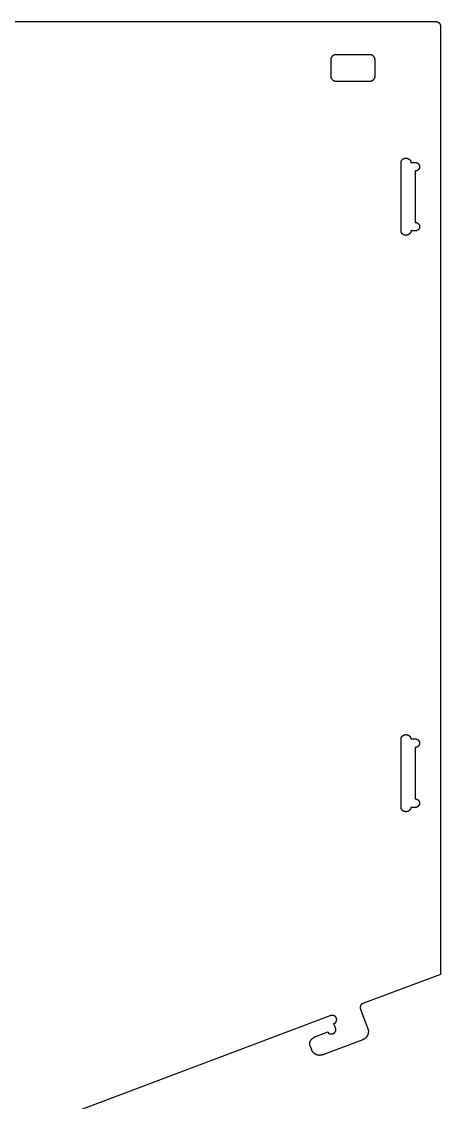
# Model space of a CAD drawing. Header units: millimetres. Extents: x -243 to 905, y 1585 to 2459.
# Drawn here: x 747 to 902.3, y 2057.7 to 2458.2 of the extents above; entities that cross this region are included whole.
import ezdxf

# ---------------------------------------------------------------- set-up
doc = ezdxf.new("R2010")
doc.units = ezdxf.units.MM
doc.header["$MEASUREMENT"] = 0
doc.layers.add('Layer 05', color=7, linetype='Continuous', true_color=0xffffff)

msp = doc.modelspace()

# ---------------------------------------------------------------- linework, layer by layer
at = {"layer": 'Layer 05'}
for points in [[(623.64, 2458.18), (900.72, 2458.18)], [(900.72, 2458.18), (900.76, 2458.18), (900.79, 2458.18), (900.83, 2458.17), (900.86, 2458.17), (900.9, 2458.17), (900.94, 2458.16), (900.97, 2458.16), (901.01, 2458.15), (901.05, 2458.14), (901.08, 2458.14), (901.12, 2458.13), (901.16, 2458.12), (901.19, 2458.11), (901.23, 2458.09), (901.27, 2458.08), (901.31, 2458.07), (901.34, 2458.05), (901.38, 2458.04), (901.41, 2458.02), (901.45, 2458), (901.49, 2457.98), (901.52, 2457.96), (901.56, 2457.94), (901.59, 2457.92), (901.62, 2457.9), (901.66, 2457.87), (901.69, 2457.85), (901.72, 2457.82), (901.75, 2457.8), (901.78, 2457.77), (901.81, 2457.74), (901.84, 2457.71), (901.87, 2457.68), (901.9, 2457.65), (901.93, 2457.62), (901.95, 2457.59), (901.98, 2457.56), (902, 2457.53), (902.03, 2457.49), (902.05, 2457.46), (902.07, 2457.42), (902.09, 2457.39), (902.11, 2457.35), (902.13, 2457.32), (902.15, 2457.28), (902.17, 2457.25), (902.18, 2457.21), (902.2, 2457.17), (902.21, 2457.14), (902.22, 2457.1), (902.24, 2457.06), (902.25, 2457.03), (902.26, 2456.99), (902.27, 2456.95), (902.27, 2456.92), (902.28, 2456.88), (902.29, 2456.84), (902.29, 2456.81), (902.3, 2456.77), (902.3, 2456.73), (902.31, 2456.7), (902.31, 2456.66), (902.31, 2456.63), (902.31, 2456.59)], [(902.31, 2456.59), (902.31, 2105.12)], [(863.61, 2445.92), (863.57, 2445.92), (863.52, 2445.92), (863.48, 2445.91), (863.43, 2445.91), (863.39, 2445.9), (863.34, 2445.9), (863.29, 2445.89), (863.25, 2445.88), (863.2, 2445.87), (863.15, 2445.86), (863.11, 2445.85), (863.06, 2445.84), (863.01, 2445.83), (862.97, 2445.81), (862.92, 2445.79), (862.88, 2445.78), (862.83, 2445.76), (862.78, 2445.74), (862.74, 2445.72), (862.69, 2445.69), (862.65, 2445.67), (862.6, 2445.65), (862.56, 2445.62), (862.52, 2445.59), (862.47, 2445.56), (862.43, 2445.53), (862.39, 2445.5), (862.35, 2445.47), (862.31, 2445.44), (862.27, 2445.4), (862.23, 2445.37), (862.2, 2445.33), (862.16, 2445.29), (862.13, 2445.26), (862.09, 2445.22), (862.06, 2445.18), (862.03, 2445.14), (862, 2445.1), (861.97, 2445.05), (861.94, 2445.01), (861.91, 2444.97), (861.88, 2444.93), (861.86, 2444.88), (861.83, 2444.84), (861.81, 2444.79), (861.79, 2444.75), (861.77, 2444.7), (861.75, 2444.65), (861.73, 2444.61), (861.72, 2444.56), (861.7, 2444.51), (861.69, 2444.47), (861.68, 2444.42), (861.66, 2444.37), (861.65, 2444.33), (861.64, 2444.28), (861.64, 2444.24), (861.63, 2444.19), (861.62, 2444.14), (861.62, 2444.1), (861.62, 2444.05), (861.61, 2444.01), (861.61, 2443.96), (861.61, 2443.92)], [(861.61, 2443.92), (861.61, 2438.1)], [(876.1, 2445.92), (863.61, 2445.92)], [(878.1, 2443.92), (878.1, 2443.96), (878.1, 2444.01), (878.1, 2444.05), (878.09, 2444.1), (878.09, 2444.14), (878.08, 2444.19), (878.07, 2444.24), (878.07, 2444.28), (878.06, 2444.33), (878.05, 2444.37), (878.04, 2444.42), (878.02, 2444.47), (878.01, 2444.51), (877.99, 2444.56), (877.98, 2444.61), (877.96, 2444.65), (877.94, 2444.7), (877.92, 2444.75), (877.9, 2444.79), (877.88, 2444.84), (877.85, 2444.88), (877.83, 2444.93), (877.8, 2444.97), (877.77, 2445.01), (877.75, 2445.05), (877.72, 2445.1), (877.68, 2445.14), (877.65, 2445.18), (877.62, 2445.22), (877.59, 2445.26), (877.55, 2445.29), (877.51, 2445.33), (877.48, 2445.37), (877.44, 2445.4), (877.4, 2445.44), (877.36, 2445.47), (877.32, 2445.5), (877.28, 2445.53), (877.24, 2445.56), (877.19, 2445.59), (877.15, 2445.62), (877.11, 2445.65), (877.06, 2445.67), (877.02, 2445.69), (876.97, 2445.72), (876.93, 2445.74), (876.88, 2445.76), (876.84, 2445.78), (876.79, 2445.79), (876.74, 2445.81), (876.7, 2445.83), (876.65, 2445.84), (876.6, 2445.85), (876.56, 2445.86), (876.51, 2445.87), (876.46, 2445.88), (876.42, 2445.89), (876.37, 2445.9), (876.33, 2445.9), (876.28, 2445.91), (876.23, 2445.91), (876.19, 2445.92), (876.14, 2445.92), (876.1, 2445.92)], [(878.1, 2438.1), (878.1, 2443.92)], [(861.61, 2438.1), (861.61, 2438.05), (861.61, 2438.01), (861.62, 2437.96), (861.62, 2437.92), (861.62, 2437.87), (861.63, 2437.83), (861.64, 2437.78), (861.64, 2437.74), (861.65, 2437.69), (861.66, 2437.64), (861.68, 2437.6), (861.69, 2437.55), (861.7, 2437.5), (861.72, 2437.46), (861.73, 2437.41), (861.75, 2437.36), (861.77, 2437.32), (861.79, 2437.27), (861.81, 2437.23), (861.83, 2437.18), (861.86, 2437.14), (861.88, 2437.09), (861.91, 2437.05), (861.94, 2437), (861.97, 2436.96), (862, 2436.92), (862.03, 2436.88), (862.06, 2436.84), (862.09, 2436.8), (862.13, 2436.76), (862.16, 2436.72), (862.2, 2436.69), (862.23, 2436.65), (862.27, 2436.61), (862.31, 2436.58), (862.35, 2436.55), (862.39, 2436.51), (862.43, 2436.48), (862.47, 2436.45), (862.52, 2436.43), (862.56, 2436.4), (862.6, 2436.37), (862.65, 2436.35), (862.69, 2436.32), (862.74, 2436.3), (862.78, 2436.28), (862.83, 2436.26), (862.88, 2436.24), (862.92, 2436.22), (862.97, 2436.21), (863.01, 2436.19), (863.06, 2436.18), (863.11, 2436.16), (863.15, 2436.15), (863.2, 2436.14), (863.25, 2436.13), (863.29, 2436.12), (863.34, 2436.12), (863.39, 2436.11), (863.43, 2436.11), (863.48, 2436.1), (863.52, 2436.1), (863.57, 2436.1), (863.61, 2436.1)], [(863.61, 2436.1), (876.1, 2436.1)], [(876.1, 2436.1), (876.14, 2436.1), (876.19, 2436.1), (876.23, 2436.1), (876.28, 2436.11), (876.33, 2436.11), (876.37, 2436.12), (876.42, 2436.12), (876.46, 2436.13), (876.51, 2436.14), (876.56, 2436.15), (876.6, 2436.16), (876.65, 2436.18), (876.7, 2436.19), (876.74, 2436.21), (876.79, 2436.22), (876.84, 2436.24), (876.88, 2436.26), (876.93, 2436.28), (876.97, 2436.3), (877.02, 2436.32), (877.06, 2436.35), (877.11, 2436.37), (877.15, 2436.4), (877.19, 2436.43), (877.24, 2436.45), (877.28, 2436.48), (877.32, 2436.51), (877.36, 2436.55), (877.4, 2436.58), (877.44, 2436.61), (877.48, 2436.65), (877.51, 2436.69), (877.55, 2436.72), (877.59, 2436.76), (877.62, 2436.8), (877.65, 2436.84), (877.68, 2436.88), (877.72, 2436.92), (877.75, 2436.96), (877.77, 2437), (877.8, 2437.05), (877.83, 2437.09), (877.85, 2437.14), (877.88, 2437.18), (877.9, 2437.23), (877.92, 2437.27), (877.94, 2437.32), (877.96, 2437.36), (877.98, 2437.41), (877.99, 2437.46), (878.01, 2437.5), (878.02, 2437.55), (878.04, 2437.6), (878.05, 2437.64), (878.06, 2437.69), (878.07, 2437.74), (878.07, 2437.78), (878.08, 2437.83), (878.09, 2437.87), (878.09, 2437.92), (878.1, 2437.96), (878.1, 2438.01), (878.1, 2438.05), (878.1, 2438.1)], [(887.73, 2405.99), (887.73, 2406.02), (887.73, 2406.06), (887.74, 2406.09), (887.74, 2406.13), (887.74, 2406.17), (887.75, 2406.2), (887.75, 2406.24), (887.76, 2406.28), (887.77, 2406.31), (887.78, 2406.35), (887.79, 2406.39), (887.8, 2406.42), (887.81, 2406.46), (887.83, 2406.5), (887.84, 2406.54), (887.86, 2406.57), (887.88, 2406.61), (887.89, 2406.64), (887.91, 2406.68), (887.93, 2406.72), (887.96, 2406.75), (887.98, 2406.79), (888, 2406.82), (888.03, 2406.86), (888.05, 2406.89), (888.08, 2406.92), (888.11, 2406.96), (888.14, 2406.99), (888.17, 2407.02), (888.2, 2407.05), (888.23, 2407.08), (888.26, 2407.11), (888.3, 2407.14), (888.33, 2407.17), (888.37, 2407.19), (888.4, 2407.22), (888.44, 2407.25), (888.48, 2407.27), (888.52, 2407.29), (888.55, 2407.32), (888.59, 2407.34), (888.63, 2407.36), (888.67, 2407.38), (888.71, 2407.4), (888.75, 2407.42), (888.8, 2407.43), (888.84, 2407.45), (888.88, 2407.46), (888.92, 2407.48), (888.96, 2407.49), (889.01, 2407.5), (889.05, 2407.51), (889.09, 2407.52), (889.13, 2407.53), (889.18, 2407.54), (889.22, 2407.55), (889.26, 2407.55), (889.3, 2407.56), (889.34, 2407.56), (889.39, 2407.57), (889.43, 2407.57), (889.47, 2407.57), (889.51, 2407.57), (889.55, 2407.57), (889.59, 2407.57), (889.63, 2407.57), (889.67, 2407.57), (889.71, 2407.57), (889.75, 2407.56), (889.79, 2407.56), (889.83, 2407.55), (889.88, 2407.55), (889.92, 2407.54), (889.96, 2407.53), (890, 2407.52), (890.04, 2407.51), (890.09, 2407.5), (890.13, 2407.49), (890.17, 2407.48), (890.21, 2407.46), (890.25, 2407.45), (890.29, 2407.43), (890.33, 2407.42), (890.37, 2407.4), (890.41, 2407.38), (890.45, 2407.36), (890.49, 2407.34), (890.53, 2407.32), (890.57, 2407.29), (890.61, 2407.27), (890.65, 2407.25), (890.68, 2407.22), (890.72, 2407.19), (890.75, 2407.17), (890.79, 2407.14), (890.82, 2407.11), (890.85, 2407.08), (890.88, 2407.05), (890.91, 2407.02), (890.94, 2406.99), (890.97, 2406.96), (891, 2406.92), (891.03, 2406.89), (891.05, 2406.86), (891.08, 2406.82), (891.1, 2406.79), (891.12, 2406.75), (891.15, 2406.72), (891.17, 2406.68), (891.18, 2406.64), (891.2, 2406.61), (891.22, 2406.57), (891.24, 2406.54), (891.25, 2406.5), (891.26, 2406.46), (891.28, 2406.42), (891.29, 2406.39), (891.3, 2406.35), (891.31, 2406.31), (891.32, 2406.28), (891.32, 2406.24), (891.33, 2406.2), (891.33, 2406.17), (891.34, 2406.13), (891.34, 2406.09), (891.34, 2406.06), (891.35, 2406.02), (891.35, 2405.99)], [(887.73, 2380.59), (887.73, 2405.99)], [(891.35, 2405.99), (892.99, 2405.99)], [(892.99, 2405.99), (893.03, 2405.99), (893.06, 2405.99), (893.1, 2405.98), (893.14, 2405.98), (893.17, 2405.98), (893.21, 2405.97), (893.25, 2405.97), (893.28, 2405.96), (893.32, 2405.95), (893.36, 2405.95), (893.39, 2405.94), (893.43, 2405.93), (893.47, 2405.92), (893.5, 2405.9), (893.54, 2405.89), (893.58, 2405.88), (893.61, 2405.86), (893.65, 2405.85), (893.69, 2405.83), (893.72, 2405.81), (893.76, 2405.79), (893.79, 2405.77), (893.83, 2405.75), (893.86, 2405.73), (893.9, 2405.71), (893.93, 2405.68), (893.96, 2405.66), (893.99, 2405.63), (894.03, 2405.61), (894.06, 2405.58), (894.09, 2405.55), (894.12, 2405.52), (894.14, 2405.49), (894.17, 2405.46), (894.2, 2405.43), (894.23, 2405.4), (894.25, 2405.37), (894.28, 2405.34), (894.3, 2405.3), (894.32, 2405.27), (894.34, 2405.23), (894.36, 2405.2), (894.38, 2405.16), (894.4, 2405.13), (894.42, 2405.09), (894.44, 2405.06), (894.45, 2405.02), (894.47, 2404.98), (894.48, 2404.95), (894.5, 2404.91), (894.51, 2404.87), (894.52, 2404.84), (894.53, 2404.8), (894.54, 2404.76), (894.55, 2404.73), (894.55, 2404.69), (894.56, 2404.65), (894.57, 2404.62), (894.57, 2404.58), (894.57, 2404.54), (894.58, 2404.51), (894.58, 2404.47), (894.58, 2404.44), (894.58, 2404.4), (894.58, 2404.36), (894.58, 2404.33), (894.58, 2404.29), (894.57, 2404.26), (894.57, 2404.22), (894.57, 2404.18), (894.56, 2404.15), (894.55, 2404.11), (894.55, 2404.07), (894.54, 2404.04), (894.53, 2404), (894.52, 2403.96), (894.51, 2403.93), (894.5, 2403.89), (894.48, 2403.85), (894.47, 2403.82), (894.45, 2403.78), (894.44, 2403.74), (894.42, 2403.71), (894.4, 2403.67), (894.38, 2403.64), (894.36, 2403.6), (894.34, 2403.57), (894.32, 2403.53), (894.3, 2403.5), (894.28, 2403.46), (894.25, 2403.43), (894.23, 2403.4), (894.2, 2403.37), (894.17, 2403.34), (894.14, 2403.31), (894.12, 2403.28), (894.09, 2403.25), (894.06, 2403.22), (894.03, 2403.19), (893.99, 2403.17), (893.96, 2403.14), (893.93, 2403.12), (893.9, 2403.09), (893.86, 2403.07), (893.83, 2403.05), (893.79, 2403.03), (893.76, 2403.01), (893.72, 2402.99), (893.69, 2402.97), (893.65, 2402.95), (893.61, 2402.94), (893.58, 2402.92), (893.54, 2402.91), (893.5, 2402.9), (893.47, 2402.88), (893.43, 2402.87), (893.39, 2402.86), (893.36, 2402.85), (893.32, 2402.85), (893.28, 2402.84), (893.25, 2402.83), (893.21, 2402.83), (893.17, 2402.82), (893.14, 2402.82), (893.1, 2402.82), (893.06, 2402.81), (893.03, 2402.81), (892.99, 2402.81)], [(892.99, 2402.81), (892.99, 2383.76)], [(892.99, 2383.76), (893.03, 2383.76), (893.06, 2383.76), (893.1, 2383.76), (893.14, 2383.76), (893.17, 2383.75), (893.21, 2383.75), (893.25, 2383.74), (893.28, 2383.74), (893.32, 2383.73), (893.36, 2383.72), (893.39, 2383.71), (893.43, 2383.7), (893.47, 2383.69), (893.5, 2383.68), (893.54, 2383.67), (893.58, 2383.65), (893.61, 2383.64), (893.65, 2383.62), (893.69, 2383.6), (893.72, 2383.59), (893.76, 2383.57), (893.79, 2383.55), (893.83, 2383.53), (893.86, 2383.5), (893.9, 2383.48), (893.93, 2383.46), (893.96, 2383.43), (893.99, 2383.41), (894.03, 2383.38), (894.06, 2383.35), (894.09, 2383.33), (894.12, 2383.3), (894.14, 2383.27), (894.17, 2383.24), (894.2, 2383.21), (894.23, 2383.18), (894.25, 2383.14), (894.28, 2383.11), (894.3, 2383.08), (894.32, 2383.04), (894.34, 2383.01), (894.36, 2382.97), (894.38, 2382.94), (894.4, 2382.9), (894.42, 2382.87), (894.44, 2382.83), (894.45, 2382.8), (894.47, 2382.76), (894.48, 2382.72), (894.5, 2382.69), (894.51, 2382.65), (894.52, 2382.61), (894.53, 2382.57), (894.54, 2382.54), (894.55, 2382.5), (894.55, 2382.46), (894.56, 2382.43), (894.57, 2382.39), (894.57, 2382.35), (894.57, 2382.32), (894.58, 2382.28), (894.58, 2382.25), (894.58, 2382.21), (894.58, 2382.17), (894.58, 2382.14), (894.58, 2382.1), (894.58, 2382.07), (894.57, 2382.03), (894.57, 2382), (894.57, 2381.96), (894.56, 2381.92), (894.55, 2381.89), (894.55, 2381.85), (894.54, 2381.81), (894.53, 2381.78), (894.52, 2381.74), (894.51, 2381.7), (894.5, 2381.66), (894.48, 2381.63), (894.47, 2381.59), (894.45, 2381.55), (894.44, 2381.52), (894.42, 2381.48), (894.4, 2381.45), (894.38, 2381.41), (894.36, 2381.38), (894.34, 2381.34), (894.32, 2381.31), (894.3, 2381.27), (894.28, 2381.24), (894.25, 2381.21), (894.23, 2381.17), (894.2, 2381.14), (894.17, 2381.11), (894.14, 2381.08), (894.12, 2381.05), (894.09, 2381.02), (894.06, 2381), (894.03, 2380.97), (893.99, 2380.94), (893.96, 2380.92), (893.93, 2380.89), (893.9, 2380.87), (893.86, 2380.85), (893.83, 2380.82), (893.79, 2380.8), (893.76, 2380.78), (893.72, 2380.76), (893.69, 2380.75), (893.65, 2380.73), (893.61, 2380.71), (893.58, 2380.7), (893.54, 2380.68), (893.5, 2380.67), (893.47, 2380.66), (893.43, 2380.65), (893.39, 2380.64), (893.36, 2380.63), (893.32, 2380.62), (893.28, 2380.61), (893.25, 2380.61), (893.21, 2380.6), (893.17, 2380.6), (893.14, 2380.59), (893.1, 2380.59), (893.06, 2380.59), (893.03, 2380.59), (892.99, 2380.59)], [(891.35, 2380.59), (891.35, 2380.55), (891.34, 2380.52), (891.34, 2380.48), (891.34, 2380.44), (891.33, 2380.41), (891.33, 2380.37), (891.32, 2380.34), (891.32, 2380.3), (891.31, 2380.26), (891.3, 2380.22), (891.29, 2380.19), (891.28, 2380.15), (891.26, 2380.11), (891.25, 2380.08), (891.24, 2380.04), (891.22, 2380), (891.2, 2379.97), (891.18, 2379.93), (891.17, 2379.89), (891.15, 2379.86), (891.12, 2379.82), (891.1, 2379.79), (891.08, 2379.75), (891.05, 2379.72), (891.03, 2379.69), (891, 2379.65), (890.97, 2379.62), (890.94, 2379.59), (890.91, 2379.56), (890.88, 2379.52), (890.85, 2379.49), (890.82, 2379.46), (890.79, 2379.44), (890.75, 2379.41), (890.72, 2379.38), (890.68, 2379.36), (890.65, 2379.33), (890.61, 2379.31), (890.57, 2379.28), (890.53, 2379.26), (890.49, 2379.24), (890.45, 2379.22), (890.41, 2379.2), (890.37, 2379.18), (890.33, 2379.16), (890.29, 2379.14), (890.25, 2379.13), (890.21, 2379.11), (890.17, 2379.1), (890.13, 2379.08), (890.09, 2379.07), (890.04, 2379.06), (890, 2379.05), (889.96, 2379.04), (889.92, 2379.03), (889.88, 2379.03), (889.83, 2379.02), (889.79, 2379.01), (889.75, 2379.01), (889.71, 2379.01), (889.67, 2379), (889.63, 2379), (889.59, 2379), (889.55, 2379), (889.51, 2379), (889.47, 2379), (889.43, 2379), (889.39, 2379.01), (889.34, 2379.01), (889.3, 2379.01), (889.26, 2379.02), (889.22, 2379.03), (889.18, 2379.03), (889.13, 2379.04), (889.09, 2379.05), (889.05, 2379.06), (889.01, 2379.07), (888.96, 2379.08), (888.92, 2379.1), (888.88, 2379.11), (888.84, 2379.13), (888.8, 2379.14), (888.75, 2379.16), (888.71, 2379.18), (888.67, 2379.2), (888.63, 2379.22), (888.59, 2379.24), (888.55, 2379.26), (888.52, 2379.28), (888.48, 2379.31), (888.44, 2379.33), (888.4, 2379.36), (888.37, 2379.38), (888.33, 2379.41), (888.3, 2379.44), (888.26, 2379.46), (888.23, 2379.49), (888.2, 2379.52), (888.17, 2379.56), (888.14, 2379.59), (888.11, 2379.62), (888.08, 2379.65), (888.05, 2379.69), (888.03, 2379.72), (888, 2379.75), (887.98, 2379.79), (887.96, 2379.82), (887.93, 2379.86), (887.91, 2379.89), (887.89, 2379.93), (887.88, 2379.97), (887.86, 2380), (887.84, 2380.04), (887.83, 2380.08), (887.81, 2380.11), (887.8, 2380.15), (887.79, 2380.19), (887.78, 2380.22), (887.77, 2380.26), (887.76, 2380.3), (887.75, 2380.34), (887.75, 2380.37), (887.74, 2380.41), (887.74, 2380.44), (887.74, 2380.48), (887.73, 2380.52), (887.73, 2380.55), (887.73, 2380.59)], [(892.99, 2380.59), (891.35, 2380.59)], [(887.73, 2192.37), (887.73, 2192.4), (887.73, 2192.44), (887.74, 2192.47), (887.74, 2192.51), (887.74, 2192.55), (887.75, 2192.58), (887.75, 2192.62), (887.76, 2192.66), (887.77, 2192.69), (887.78, 2192.73), (887.79, 2192.77), (887.8, 2192.8), (887.81, 2192.84), (887.83, 2192.88), (887.84, 2192.92), (887.86, 2192.95), (887.88, 2192.99), (887.89, 2193.02), (887.91, 2193.06), (887.93, 2193.1), (887.96, 2193.13), (887.98, 2193.17), (888, 2193.2), (888.03, 2193.24), (888.05, 2193.27), (888.08, 2193.3), (888.11, 2193.34), (888.14, 2193.37), (888.17, 2193.4), (888.2, 2193.43), (888.23, 2193.46), (888.26, 2193.49), (888.3, 2193.52), (888.33, 2193.55), (888.37, 2193.57), (888.4, 2193.6), (888.44, 2193.63), (888.48, 2193.65), (888.52, 2193.67), (888.55, 2193.7), (888.59, 2193.72), (888.63, 2193.74), (888.67, 2193.76), (888.71, 2193.78), (888.75, 2193.8), (888.8, 2193.81), (888.84, 2193.83), (888.88, 2193.84), (888.92, 2193.86), (888.96, 2193.87), (889.01, 2193.88), (889.05, 2193.89), (889.09, 2193.9), (889.13, 2193.91), (889.18, 2193.92), (889.22, 2193.93), (889.26, 2193.93), (889.3, 2193.94), (889.34, 2193.94), (889.39, 2193.95), (889.43, 2193.95), (889.47, 2193.95), (889.51, 2193.95), (889.55, 2193.95), (889.59, 2193.95), (889.63, 2193.95), (889.67, 2193.95), (889.71, 2193.95), (889.75, 2193.94), (889.79, 2193.94), (889.83, 2193.93), (889.88, 2193.93), (889.92, 2193.92), (889.96, 2193.91), (890, 2193.9), (890.04, 2193.89), (890.09, 2193.88), (890.13, 2193.87), (890.17, 2193.86), (890.21, 2193.84), (890.25, 2193.83), (890.29, 2193.81), (890.33, 2193.8), (890.37, 2193.78), (890.41, 2193.76), (890.45, 2193.74), (890.49, 2193.72), (890.53, 2193.7), (890.57, 2193.67), (890.61, 2193.65), (890.65, 2193.63), (890.68, 2193.6), (890.72, 2193.57), (890.75, 2193.55), (890.79, 2193.52), (890.82, 2193.49), (890.85, 2193.46), (890.88, 2193.43), (890.91, 2193.4), (890.94, 2193.37), (890.97, 2193.34), (891, 2193.3), (891.03, 2193.27), (891.05, 2193.24), (891.08, 2193.2), (891.1, 2193.17), (891.12, 2193.13), (891.15, 2193.1), (891.17, 2193.06), (891.18, 2193.02), (891.2, 2192.99), (891.22, 2192.95), (891.24, 2192.92), (891.25, 2192.88), (891.26, 2192.84), (891.28, 2192.8), (891.29, 2192.77), (891.3, 2192.73), (891.31, 2192.69), (891.32, 2192.66), (891.32, 2192.62), (891.33, 2192.58), (891.33, 2192.55), (891.34, 2192.51), (891.34, 2192.47), (891.34, 2192.44), (891.35, 2192.4), (891.35, 2192.37)], [(887.73, 2166.97), (887.73, 2192.37)], [(891.35, 2192.37), (892.99, 2192.37)], [(892.99, 2192.37), (893.03, 2192.37), (893.07, 2192.37), (893.11, 2192.36), (893.15, 2192.36), (893.19, 2192.36), (893.22, 2192.35), (893.26, 2192.34), (893.3, 2192.34), (893.34, 2192.33), (893.38, 2192.32), (893.41, 2192.31), (893.45, 2192.3), (893.49, 2192.29), (893.53, 2192.28), (893.56, 2192.26), (893.6, 2192.25), (893.64, 2192.23), (893.67, 2192.21), (893.71, 2192.2), (893.74, 2192.18), (893.78, 2192.16), (893.81, 2192.14), (893.85, 2192.12), (893.88, 2192.1), (893.91, 2192.08), (893.94, 2192.05), (893.97, 2192.03), (894, 2192.01), (894.03, 2191.98), (894.06, 2191.96), (894.09, 2191.93), (894.12, 2191.9), (894.14, 2191.88), (894.17, 2191.85), (894.19, 2191.82), (894.22, 2191.79), (894.24, 2191.76), (894.27, 2191.73), (894.29, 2191.7), (894.31, 2191.66), (894.33, 2191.63), (894.35, 2191.6), (894.37, 2191.56), (894.39, 2191.53), (894.41, 2191.5), (894.43, 2191.46), (894.44, 2191.42), (894.46, 2191.39), (894.47, 2191.35), (894.49, 2191.31), (894.5, 2191.28), (894.51, 2191.24), (894.52, 2191.2), (894.53, 2191.16), (894.54, 2191.13), (894.55, 2191.09), (894.56, 2191.05), (894.56, 2191.01), (894.57, 2190.97), (894.57, 2190.93), (894.58, 2190.89), (894.58, 2190.86), (894.58, 2190.82), (894.58, 2190.78), (894.58, 2190.74), (894.58, 2190.7), (894.58, 2190.67), (894.57, 2190.63), (894.57, 2190.59), (894.56, 2190.55), (894.56, 2190.51), (894.55, 2190.47), (894.54, 2190.43), (894.53, 2190.4), (894.52, 2190.36), (894.51, 2190.32), (894.5, 2190.28), (894.49, 2190.25), (894.47, 2190.21), (894.46, 2190.17), (894.44, 2190.14), (894.43, 2190.1), (894.41, 2190.06), (894.39, 2190.03), (894.37, 2190), (894.35, 2189.96), (894.33, 2189.93), (894.31, 2189.9), (894.29, 2189.86), (894.27, 2189.83), (894.24, 2189.8), (894.22, 2189.77), (894.19, 2189.74), (894.17, 2189.71), (894.14, 2189.68), (894.12, 2189.66), (894.09, 2189.63), (894.06, 2189.6), (894.03, 2189.58), (894, 2189.55), (893.97, 2189.53), (893.94, 2189.51), (893.91, 2189.48), (893.88, 2189.46), (893.85, 2189.44), (893.81, 2189.42), (893.78, 2189.4), (893.74, 2189.38), (893.71, 2189.36), (893.67, 2189.35), (893.64, 2189.33), (893.6, 2189.31), (893.56, 2189.3), (893.53, 2189.28), (893.49, 2189.27), (893.45, 2189.26), (893.41, 2189.25), (893.38, 2189.24), (893.34, 2189.23), (893.3, 2189.22), (893.26, 2189.22), (893.22, 2189.21), (893.19, 2189.2), (893.15, 2189.2), (893.11, 2189.2), (893.07, 2189.19), (893.03, 2189.19), (892.99, 2189.19)], [(892.99, 2189.19), (892.99, 2170.14)], [(891.35, 2166.97), (891.35, 2166.93), (891.34, 2166.9), (891.34, 2166.86), (891.34, 2166.82), (891.33, 2166.79), (891.33, 2166.75), (891.32, 2166.72), (891.32, 2166.68), (891.31, 2166.64), (891.3, 2166.6), (891.29, 2166.57), (891.28, 2166.53), (891.26, 2166.49), (891.25, 2166.46), (891.24, 2166.42), (891.22, 2166.38), (891.2, 2166.35), (891.18, 2166.31), (891.17, 2166.27), (891.15, 2166.24), (891.12, 2166.2), (891.1, 2166.17), (891.08, 2166.13), (891.05, 2166.1), (891.03, 2166.07), (891, 2166.03), (890.97, 2166), (890.94, 2165.97), (890.91, 2165.94), (890.88, 2165.9), (890.85, 2165.87), (890.82, 2165.84), (890.79, 2165.82), (890.75, 2165.79), (890.72, 2165.76), (890.68, 2165.74), (890.65, 2165.71), (890.61, 2165.69), (890.57, 2165.66), (890.53, 2165.64), (890.49, 2165.62), (890.45, 2165.6), (890.41, 2165.58), (890.37, 2165.56), (890.33, 2165.54), (890.29, 2165.52), (890.25, 2165.51), (890.21, 2165.49), (890.17, 2165.48), (890.13, 2165.46), (890.09, 2165.45), (890.04, 2165.44), (890, 2165.43), (889.96, 2165.42), (889.92, 2165.41), (889.88, 2165.41), (889.83, 2165.4), (889.79, 2165.39), (889.75, 2165.39), (889.71, 2165.39), (889.67, 2165.38), (889.63, 2165.38), (889.59, 2165.38), (889.55, 2165.38), (889.51, 2165.38), (889.47, 2165.38), (889.43, 2165.38), (889.39, 2165.39), (889.34, 2165.39), (889.3, 2165.39), (889.26, 2165.4), (889.22, 2165.41), (889.18, 2165.41), (889.13, 2165.42), (889.09, 2165.43), (889.05, 2165.44), (889.01, 2165.45), (888.96, 2165.46), (888.92, 2165.48), (888.88, 2165.49), (888.84, 2165.51), (888.8, 2165.52), (888.75, 2165.54), (888.71, 2165.56), (888.67, 2165.58), (888.63, 2165.6), (888.59, 2165.62), (888.55, 2165.64), (888.52, 2165.66), (888.48, 2165.69), (888.44, 2165.71), (888.4, 2165.74), (888.37, 2165.76), (888.33, 2165.79), (888.3, 2165.82), (888.26, 2165.84), (888.23, 2165.87), (888.2, 2165.9), (888.17, 2165.94), (888.14, 2165.97), (888.11, 2166), (888.08, 2166.03), (888.05, 2166.07), (888.03, 2166.1), (888, 2166.13), (887.98, 2166.17), (887.96, 2166.2), (887.93, 2166.24), (887.91, 2166.27), (887.89, 2166.31), (887.88, 2166.35), (887.86, 2166.38), (887.84, 2166.42), (887.83, 2166.46), (887.81, 2166.49), (887.8, 2166.53), (887.79, 2166.57), (887.78, 2166.6), (887.77, 2166.64), (887.76, 2166.68), (887.75, 2166.72), (887.75, 2166.75), (887.74, 2166.79), (887.74, 2166.82), (887.74, 2166.86), (887.73, 2166.9), (887.73, 2166.93), (887.73, 2166.97)], [(892.99, 2166.97), (891.35, 2166.97)], [(892.99, 2170.14), (893.03, 2170.14), (893.07, 2170.14), (893.11, 2170.14), (893.15, 2170.14), (893.19, 2170.13), (893.22, 2170.13), (893.26, 2170.12), (893.3, 2170.11), (893.34, 2170.1), (893.38, 2170.1), (893.41, 2170.09), (893.45, 2170.07), (893.49, 2170.06), (893.53, 2170.05), (893.56, 2170.04), (893.6, 2170.02), (893.64, 2170.01), (893.67, 2169.99), (893.71, 2169.97), (893.74, 2169.95), (893.78, 2169.94), (893.81, 2169.92), (893.85, 2169.89), (893.88, 2169.87), (893.91, 2169.85), (893.94, 2169.83), (893.97, 2169.8), (894, 2169.78), (894.03, 2169.76), (894.06, 2169.73), (894.09, 2169.7), (894.12, 2169.68), (894.14, 2169.65), (894.17, 2169.62), (894.19, 2169.59), (894.22, 2169.56), (894.24, 2169.53), (894.27, 2169.5), (894.29, 2169.47), (894.31, 2169.44), (894.33, 2169.41), (894.35, 2169.37), (894.37, 2169.34), (894.39, 2169.31), (894.41, 2169.27), (894.43, 2169.23), (894.44, 2169.2), (894.46, 2169.16), (894.47, 2169.13), (894.49, 2169.09), (894.5, 2169.05), (894.51, 2169.01), (894.52, 2168.98), (894.53, 2168.94), (894.54, 2168.9), (894.55, 2168.86), (894.56, 2168.82), (894.56, 2168.78), (894.57, 2168.75), (894.57, 2168.71), (894.58, 2168.67), (894.58, 2168.63), (894.58, 2168.59), (894.58, 2168.55), (894.58, 2168.52), (894.58, 2168.48), (894.58, 2168.44), (894.57, 2168.4), (894.57, 2168.36), (894.56, 2168.33), (894.56, 2168.29), (894.55, 2168.25), (894.54, 2168.21), (894.53, 2168.17), (894.52, 2168.13), (894.51, 2168.1), (894.5, 2168.06), (894.49, 2168.02), (894.47, 2167.98), (894.46, 2167.95), (894.44, 2167.91), (894.43, 2167.88), (894.41, 2167.84), (894.39, 2167.8), (894.37, 2167.77), (894.35, 2167.74), (894.33, 2167.7), (894.31, 2167.67), (894.29, 2167.64), (894.27, 2167.61), (894.24, 2167.58), (894.22, 2167.55), (894.19, 2167.52), (894.17, 2167.49), (894.14, 2167.46), (894.12, 2167.43), (894.09, 2167.41), (894.06, 2167.38), (894.03, 2167.35), (894, 2167.33), (893.97, 2167.31), (893.94, 2167.28), (893.91, 2167.26), (893.88, 2167.24), (893.85, 2167.22), (893.81, 2167.19), (893.78, 2167.17), (893.74, 2167.16), (893.71, 2167.14), (893.67, 2167.12), (893.64, 2167.1), (893.6, 2167.09), (893.56, 2167.07), (893.53, 2167.06), (893.49, 2167.05), (893.45, 2167.04), (893.41, 2167.02), (893.38, 2167.01), (893.34, 2167.01), (893.3, 2167), (893.26, 2166.99), (893.22, 2166.98), (893.19, 2166.98), (893.15, 2166.97), (893.11, 2166.97), (893.07, 2166.97), (893.03, 2166.97), (892.99, 2166.97)], [(902.31, 2105.12), (873.57, 2094.29)], [(873.57, 2094.29), (873.54, 2094.28), (873.51, 2094.27), (873.47, 2094.25), (873.44, 2094.24), (873.41, 2094.22), (873.38, 2094.21), (873.34, 2094.19), (873.31, 2094.17), (873.28, 2094.15), (873.25, 2094.13), (873.22, 2094.11), (873.19, 2094.08), (873.16, 2094.06), (873.13, 2094.04), (873.1, 2094.01), (873.07, 2093.98), (873.04, 2093.96), (873.01, 2093.93), (872.98, 2093.9), (872.95, 2093.87), (872.93, 2093.84), (872.9, 2093.81), (872.88, 2093.78), (872.85, 2093.75), (872.83, 2093.71), (872.81, 2093.68), (872.78, 2093.64), (872.76, 2093.61), (872.74, 2093.57), (872.72, 2093.54), (872.7, 2093.5), (872.69, 2093.46), (872.67, 2093.43), (872.65, 2093.39), (872.64, 2093.35), (872.63, 2093.31), (872.61, 2093.27), (872.6, 2093.23), (872.59, 2093.19), (872.58, 2093.15), (872.57, 2093.11), (872.57, 2093.07), (872.56, 2093.03), (872.56, 2092.99), (872.55, 2092.95), (872.55, 2092.91), (872.55, 2092.88), (872.55, 2092.84), (872.55, 2092.8), (872.55, 2092.76), (872.55, 2092.72), (872.55, 2092.68), (872.55, 2092.64), (872.56, 2092.6), (872.56, 2092.57), (872.57, 2092.53), (872.58, 2092.49), (872.59, 2092.46), (872.59, 2092.42), (872.6, 2092.39), (872.61, 2092.35), (872.62, 2092.32), (872.64, 2092.28), (872.65, 2092.25)], [(872.65, 2092.25), (875.38, 2084.99)], [(861.69, 2089.82), (755.46, 2049.79)], [(862.81, 2086.85), (862.84, 2086.86), (862.88, 2086.87), (862.91, 2086.89), (862.94, 2086.9), (862.97, 2086.92), (863.01, 2086.94), (863.04, 2086.95), (863.07, 2086.97), (863.1, 2086.99), (863.14, 2087.01), (863.17, 2087.04), (863.2, 2087.06), (863.23, 2087.08), (863.26, 2087.11), (863.29, 2087.13), (863.32, 2087.16), (863.35, 2087.18), (863.38, 2087.21), (863.4, 2087.24), (863.43, 2087.27), (863.46, 2087.3), (863.48, 2087.33), (863.51, 2087.36), (863.53, 2087.39), (863.56, 2087.43), (863.58, 2087.46), (863.6, 2087.5), (863.62, 2087.53), (863.64, 2087.57), (863.66, 2087.6), (863.68, 2087.64), (863.7, 2087.68), (863.71, 2087.72), (863.73, 2087.75), (863.74, 2087.79), (863.76, 2087.83), (863.77, 2087.87), (863.78, 2087.91), (863.79, 2087.95), (863.8, 2087.99), (863.81, 2088.03), (863.82, 2088.07), (863.82, 2088.11), (863.83, 2088.15), (863.83, 2088.19), (863.84, 2088.23), (863.84, 2088.27), (863.84, 2088.31), (863.84, 2088.34), (863.84, 2088.38), (863.84, 2088.42), (863.83, 2088.46), (863.83, 2088.5), (863.83, 2088.54), (863.82, 2088.57), (863.81, 2088.61), (863.81, 2088.65), (863.8, 2088.68), (863.79, 2088.72), (863.78, 2088.76), (863.77, 2088.79), (863.76, 2088.82), (863.75, 2088.86), (863.74, 2088.89), (863.72, 2088.92), (863.71, 2088.96), (863.7, 2088.99), (863.68, 2089.02), (863.66, 2089.06), (863.65, 2089.09), (863.63, 2089.12), (863.61, 2089.15), (863.59, 2089.18), (863.57, 2089.22), (863.55, 2089.25), (863.53, 2089.28), (863.5, 2089.31), (863.48, 2089.34), (863.45, 2089.37), (863.43, 2089.4), (863.4, 2089.43), (863.37, 2089.46), (863.34, 2089.48), (863.31, 2089.51), (863.28, 2089.54), (863.25, 2089.56), (863.22, 2089.59), (863.19, 2089.61), (863.15, 2089.64), (863.12, 2089.66), (863.09, 2089.68), (863.05, 2089.7), (863.02, 2089.72), (862.98, 2089.74), (862.94, 2089.76), (862.91, 2089.78), (862.87, 2089.79), (862.83, 2089.81), (862.79, 2089.82), (862.75, 2089.84), (862.71, 2089.85), (862.67, 2089.86), (862.64, 2089.87), (862.6, 2089.88), (862.56, 2089.89), (862.52, 2089.9), (862.48, 2089.9), (862.44, 2089.91), (862.4, 2089.91), (862.36, 2089.92), (862.32, 2089.92), (862.28, 2089.92), (862.24, 2089.92), (862.2, 2089.92), (862.16, 2089.92), (862.12, 2089.91), (862.08, 2089.91), (862.05, 2089.91), (862.01, 2089.9), (861.97, 2089.89), (861.93, 2089.89), (861.9, 2089.88), (861.86, 2089.87), (861.83, 2089.86), (861.79, 2089.85), (861.76, 2089.84), (861.72, 2089.83), (861.69, 2089.82)], [(863.44, 2085.19), (862.81, 2086.85)], [(856.11, 2082.09), (860.57, 2083.77)], [(860.57, 2083.77), (860.58, 2083.74), (860.59, 2083.72), (860.61, 2083.69), (860.62, 2083.67), (860.63, 2083.64), (860.65, 2083.61), (860.66, 2083.59), (860.68, 2083.56), (860.7, 2083.54), (860.72, 2083.51), (860.73, 2083.49), (860.75, 2083.46), (860.78, 2083.44), (860.8, 2083.42), (860.82, 2083.39), (860.84, 2083.37), (860.87, 2083.35), (860.89, 2083.33), (860.92, 2083.31), (860.95, 2083.29), (860.97, 2083.27), (861, 2083.25), (861.03, 2083.23), (861.06, 2083.21), (861.09, 2083.19), (861.13, 2083.18), (861.16, 2083.16), (861.19, 2083.15), (861.22, 2083.13), (861.26, 2083.12), (861.29, 2083.1), (861.33, 2083.09), (861.36, 2083.08), (861.4, 2083.07), (861.44, 2083.06), (861.47, 2083.05), (861.51, 2083.05), (861.55, 2083.04), (861.59, 2083.03), (861.62, 2083.03), (861.66, 2083.02), (861.7, 2083.02), (861.74, 2083.02), (861.78, 2083.02), (861.82, 2083.02), (861.86, 2083.02), (861.89, 2083.02), (861.93, 2083.02), (861.97, 2083.02), (862.01, 2083.02), (862.05, 2083.03), (862.08, 2083.03), (862.12, 2083.04), (862.16, 2083.04), (862.2, 2083.05), (862.23, 2083.06), (862.27, 2083.07), (862.31, 2083.08), (862.34, 2083.08), (862.38, 2083.09), (862.41, 2083.11), (862.44, 2083.12), (862.48, 2083.13), (862.51, 2083.14), (862.54, 2083.15), (862.58, 2083.17), (862.61, 2083.18), (862.64, 2083.2), (862.67, 2083.21), (862.71, 2083.23), (862.74, 2083.25), (862.77, 2083.27), (862.8, 2083.29), (862.84, 2083.31), (862.87, 2083.33), (862.9, 2083.35), (862.93, 2083.38), (862.96, 2083.4), (862.99, 2083.42), (863.02, 2083.45), (863.05, 2083.48), (863.08, 2083.51), (863.1, 2083.53), (863.13, 2083.56), (863.16, 2083.59), (863.18, 2083.62), (863.21, 2083.66), (863.23, 2083.69), (863.26, 2083.72), (863.28, 2083.76), (863.3, 2083.79), (863.32, 2083.83), (863.34, 2083.86), (863.36, 2083.9), (863.38, 2083.93), (863.4, 2083.97), (863.41, 2084.01), (863.43, 2084.05), (863.44, 2084.09), (863.46, 2084.12), (863.47, 2084.16), (863.48, 2084.2), (863.49, 2084.24), (863.5, 2084.28), (863.51, 2084.32), (863.52, 2084.36), (863.52, 2084.4), (863.53, 2084.44), (863.53, 2084.48), (863.54, 2084.52), (863.54, 2084.56), (863.54, 2084.6), (863.54, 2084.64), (863.54, 2084.68), (863.54, 2084.72), (863.53, 2084.76), (863.53, 2084.79), (863.53, 2084.83), (863.52, 2084.87), (863.51, 2084.91), (863.51, 2084.94), (863.5, 2084.98), (863.49, 2085.01), (863.48, 2085.05), (863.47, 2085.08), (863.46, 2085.12), (863.45, 2085.15), (863.44, 2085.19)], [(875.38, 2084.99), (875.41, 2084.93), (875.43, 2084.86), (875.45, 2084.79), (875.47, 2084.72), (875.49, 2084.65), (875.51, 2084.58), (875.52, 2084.51), (875.54, 2084.43), (875.55, 2084.36), (875.56, 2084.28), (875.57, 2084.21), (875.58, 2084.13), (875.58, 2084.06), (875.58, 2083.98), (875.59, 2083.9), (875.59, 2083.82), (875.58, 2083.74), (875.58, 2083.66), (875.57, 2083.58), (875.56, 2083.5), (875.55, 2083.42), (875.54, 2083.34), (875.53, 2083.26), (875.51, 2083.18), (875.49, 2083.11), (875.47, 2083.03), (875.45, 2082.95), (875.42, 2082.87), (875.4, 2082.79), (875.37, 2082.72), (875.34, 2082.64), (875.3, 2082.56), (875.27, 2082.49), (875.23, 2082.42), (875.19, 2082.34), (875.15, 2082.27), (875.11, 2082.2), (875.07, 2082.13), (875.02, 2082.07), (874.97, 2082), (874.92, 2081.93), (874.87, 2081.87), (874.82, 2081.81), (874.77, 2081.75), (874.72, 2081.69), (874.66, 2081.63), (874.6, 2081.58), (874.55, 2081.52), (874.49, 2081.47), (874.43, 2081.42), (874.37, 2081.37), (874.3, 2081.33), (874.24, 2081.28), (874.18, 2081.24), (874.12, 2081.2), (874.05, 2081.16), (873.99, 2081.12), (873.92, 2081.08), (873.86, 2081.05), (873.79, 2081.02), (873.73, 2080.98), (873.66, 2080.96), (873.6, 2080.93), (873.53, 2080.9)], [(853.92, 2078.91), (853.91, 2078.95), (853.89, 2079), (853.88, 2079.05), (853.87, 2079.1), (853.86, 2079.15), (853.85, 2079.2), (853.84, 2079.25), (853.83, 2079.3), (853.83, 2079.35), (853.82, 2079.41), (853.82, 2079.46), (853.82, 2079.52), (853.83, 2079.57), (853.83, 2079.63), (853.84, 2079.69), (853.85, 2079.74), (853.86, 2079.8), (853.87, 2079.86), (853.88, 2079.92), (853.9, 2079.98), (853.92, 2080.04), (853.94, 2080.1), (853.96, 2080.16), (853.98, 2080.22), (854.01, 2080.28), (854.03, 2080.34), (854.06, 2080.4), (854.1, 2080.46), (854.13, 2080.52), (854.17, 2080.58), (854.2, 2080.64), (854.24, 2080.69), (854.28, 2080.75), (854.33, 2080.81), (854.37, 2080.87), (854.42, 2080.92), (854.46, 2080.98), (854.51, 2081.03), (854.56, 2081.09), (854.62, 2081.14), (854.67, 2081.19), (854.72, 2081.25), (854.78, 2081.3), (854.84, 2081.35), (854.89, 2081.39), (854.95, 2081.44), (855.01, 2081.49), (855.08, 2081.53), (855.14, 2081.58), (855.2, 2081.62), (855.26, 2081.66), (855.33, 2081.7), (855.46, 2081.78), (855.59, 2081.85), (855.72, 2081.92), (855.85, 2081.98), (855.98, 2082.04), (856.11, 2082.09)], [(854.58, 2077.16), (853.92, 2078.91)], [(873.53, 2080.9), (858.67, 2075.31)], [(858.67, 2075.31), (858.61, 2075.28), (858.54, 2075.26), (858.47, 2075.24), (858.4, 2075.22), (858.33, 2075.2), (858.26, 2075.18), (858.19, 2075.16), (858.12, 2075.15), (858.04, 2075.14), (857.97, 2075.13), (857.89, 2075.12), (857.81, 2075.11), (857.74, 2075.11), (857.66, 2075.1), (857.58, 2075.1), (857.5, 2075.1), (857.42, 2075.1), (857.34, 2075.11), (857.26, 2075.11), (857.19, 2075.12), (857.11, 2075.13), (857.03, 2075.15), (856.95, 2075.16), (856.87, 2075.18), (856.79, 2075.2), (856.71, 2075.22), (856.63, 2075.24), (856.55, 2075.26), (856.47, 2075.29), (856.4, 2075.32), (856.32, 2075.35), (856.25, 2075.38), (856.17, 2075.42), (856.1, 2075.46), (856.03, 2075.49), (855.95, 2075.53), (855.88, 2075.58), (855.82, 2075.62), (855.75, 2075.67), (855.68, 2075.71), (855.62, 2075.76), (855.55, 2075.81), (855.49, 2075.86), (855.43, 2075.92), (855.37, 2075.97), (855.31, 2076.03), (855.26, 2076.08), (855.2, 2076.14), (855.15, 2076.2), (855.1, 2076.26), (855.05, 2076.32), (855.01, 2076.38), (854.96, 2076.44), (854.92, 2076.51), (854.88, 2076.57), (854.84, 2076.63), (854.8, 2076.7), (854.76, 2076.76), (854.73, 2076.83), (854.7, 2076.89), (854.67, 2076.96), (854.64, 2077.03), (854.61, 2077.09), (854.58, 2077.16)]]:
    msp.add_lwpolyline(points, dxfattribs=at)

doc.saveas('drawing.dxf')
